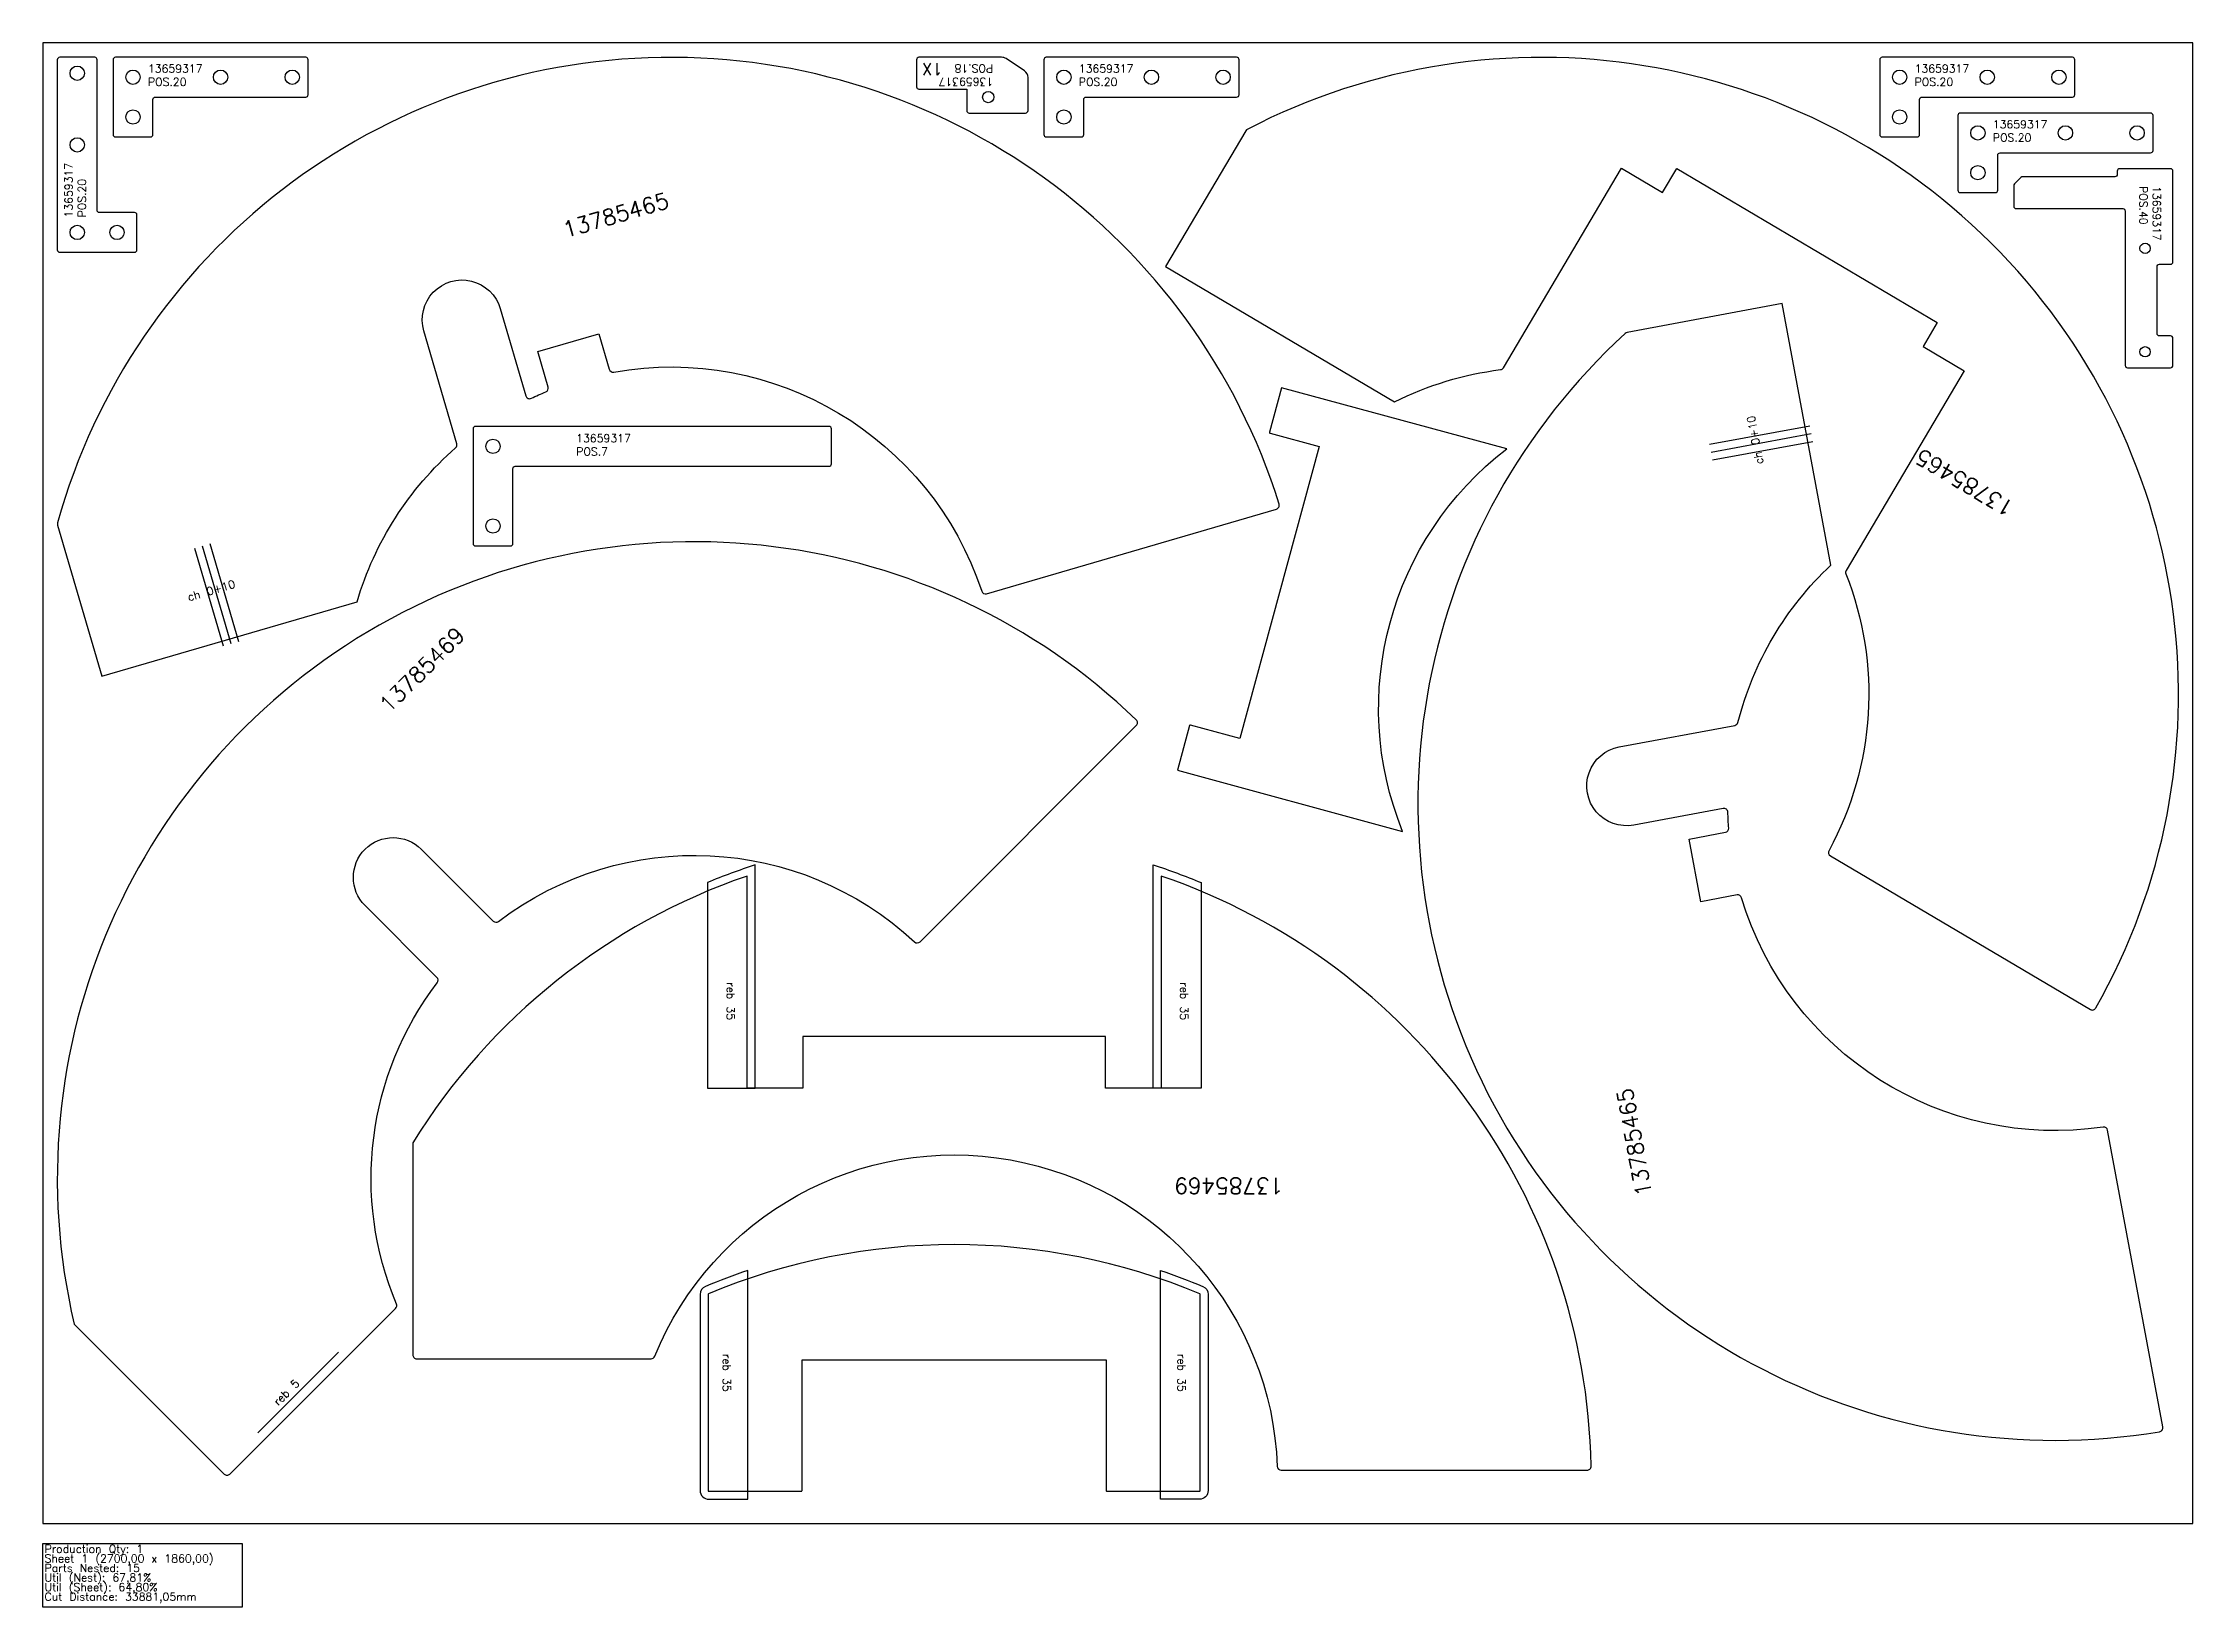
# Model space of a CAD drawing. Header units: millimetres. Extents: x 0 to 2700, y -105 to 1860.
import ezdxf

# ---------------------------------------------------------------- set-up
doc = ezdxf.new("R2010")
doc.units = ezdxf.units.MM
for name, color, linetype in [('13785465', 7, 'Continuous'), ('13785469', 7, 'Continuous'), ('Chanfro', 7, 'Continuous'), ('Des.', 7, 'Continuous'), ('Rebaixo', 7, 'Continuous'), ('sheet', 24, 'Continuous'), ('Stats', 7, 'Continuous'), ('Texto', 7, 'Continuous')]:
    doc.layers.add(name, color=color, linetype=linetype)
doc.styles.get("Standard").update_dxf_attribs({"font": 'txt.shx'})

msp = doc.modelspace()

# ---------------------------------------------------------------- linework, layer by layer
at = {"color": 6}
for points in [[(118, 1600), (118, 1644, 0.414214), (115, 1647), (71, 1647, -0.414214), (68, 1650), (68, 1839, 0.414214), (65, 1842), (21, 1842, 0.414214), (18, 1839), (18, 1600, 0.414214), (21, 1597), (115, 1597, 0.414214)], [(91, 1742), (135, 1742, 0.414214), (138, 1745), (138, 1789, -0.414214), (141, 1792), (330, 1792, 0.414214), (333, 1795), (333, 1839, 0.414214), (330, 1842), (91, 1842, 0.414214), (88, 1839), (88, 1745, 0.414214)], [(1260, 1742), (1304, 1742, 0.414214), (1307, 1745), (1307, 1789, -0.414214), (1310, 1792), (1499, 1792, 0.414214), (1502, 1795), (1502, 1839, 0.414214), (1499, 1842), (1260, 1842, 0.414214), (1257, 1839), (1257, 1745, 0.414214)], [(2309.6, 1742), (2353.6, 1742, 0.414214), (2356.6, 1745), (2356.6, 1789, -0.414214), (2359.6, 1792), (2548.6, 1792, 0.414214), (2551.6, 1795), (2551.6, 1839, 0.414214), (2548.6, 1842), (2309.6, 1842, 0.414214), (2306.6, 1839), (2306.6, 1745, 0.414214)], [(2407.8, 1672), (2451.8, 1672, 0.414214), (2454.8, 1675), (2454.8, 1719, -0.414214), (2457.8, 1722), (2646.8, 1722, 0.414214), (2649.8, 1725), (2649.8, 1769, 0.414214), (2646.8, 1772), (2407.8, 1772, 0.414214), (2404.8, 1769), (2404.8, 1675, 0.414214)], [(2474.8, 1680.8), (2474.8, 1655, 0.414214), (2477.8, 1652), (2611.8, 1652, -0.414214), (2614.8, 1649), (2614.8, 1455, 0.414214), (2617.8, 1452), (2671.8, 1452, 0.414214), (2674.8, 1455), (2674.8, 1489, 0.414214), (2671.8, 1492), (2657.8, 1492, -0.414214), (2654.8, 1495), (2654.8, 1579, -0.414214), (2657.8, 1582), (2671.8, 1582, 0.414214), (2674.8, 1585), (2674.8, 1699, 0.414214), (2671.8, 1702), (2607.8, 1702, 0.414214), (2604.8, 1699), (2604.8, 1695, -0.414214), (2601.8, 1692), (2486, 1692, 0.198912), (2483.9, 1691.1), (2475.7, 1682.9, 0.198912)], [(543.1, 1228.2), (587.1, 1228.2, 0.414214), (590.1, 1231.2), (590.1, 1325.2, -0.414214), (593.1, 1328.2), (987.1, 1328.2, 0.414214), (990.1, 1331.2), (990.1, 1375.2, 0.414214), (987.1, 1378.2), (543.1, 1378.2, 0.414214), (540.1, 1375.2), (540.1, 1231.2, 0.414214)]]:
    msp.add_lwpolyline(points, format="xyb", close=True, dxfattribs=at)
at = {"color": 2}
msp.add_lwpolyline([(1452.6, 288.5, 0.200488), (835.8, 288.5, 0.302519), (835.2, 287.6), (835.2, 41.4, 0.414214), (836.2, 40.4), (952.2, 40.4, 0.414214), (953.2, 41.4), (953.2, 205.4), (1335.2, 205.4), (1335.2, 41.4, 0.414214), (1336.2, 40.4), (1452.2, 40.4, 0.414214), (1453.2, 41.4), (1453.2, 287.6, 0.302519)], format="xyb", close=True, dxfattribs=at)
at = {"color": 6}
for centre, radius in [((43, 1822), 9), ((113, 1817), 9), ((223, 1817), 9), ((313, 1817), 9), ((1282, 1817), 9), ((1392, 1817), 9), ((1482, 1817), 9), ((2331.6, 1817), 9), ((2441.6, 1817), 9), ((2531.6, 1817), 9), ((113, 1767), 9), ((1282, 1767), 9), ((2331.6, 1767), 9), ((2429.8, 1747), 9), ((2539.8, 1747), 9), ((2629.8, 1747), 9), ((43, 1732), 9), ((2429.8, 1697), 9), ((43, 1622), 9), ((93, 1622), 9), ((2639.8, 1602), 6.5), ((2639.8, 1472), 6.5), ((565.1, 1353.2), 9), ((565.1, 1253.2), 9)]:
    msp.add_circle(centre, radius, dxfattribs=at)
at = {"layer": '13785465', "color": 6}
for points in [[(574.3, 1526.3), (606.3, 1416.7, 0.46095), (613.3, 1413.6, -0.012128), (631.5, 1421.7, 0.382813), (634.4, 1427.7), (621.4, 1472.3), (698.1, 1494.7), (711.2, 1450.1, 0.382813), (716.8, 1446.6, -0.372511), (1178.8, 1171.4, 0.403689), (1185, 1168.1), (1548.9, 1274.5, 0.419751), (1552.3, 1280.7, 0.746926), (18.2, 1257.1, 0.140055), (18.3, 1254.4), (73.8, 1064.3), (394.5, 1158, -0.142452), (518.2, 1351.4, 0.292055), (519.7, 1356.5), (478.3, 1498.2, -1)], [(2242.9, 845.5, 0.403689), (2244.7, 838.8), (2571.1, 645.7, 0.419751), (2577.9, 647.6, 0.746926), (1512.4, 1751.5, 0.140055), (1510.5, 1749.6), (1409.6, 1579.2), (1697.2, 1409, -0.085295), (1830.4, 1449.6, 0.231763), (1834, 1452), (1982.4, 1702.8), (2034, 1672.2), (2051.8, 1702.3), (2378.9, 1508.8), (2361.1, 1478.7), (2412.7, 1448.2), (2264.4, 1197.4, 0.231763), (2264, 1193.1, -0.222282)], [(1997.8, 877.4, -1.000001), (1979.5, 975.7), (2124.6, 1002.7, 0.292055), (2128.5, 1006.4, -0.142452), (2245.3, 1204), (2184.2, 1532.5), (1989.6, 1496.3, 0.140055), (1987.1, 1495.1, 0.746926), (2658, 115.3, 0.419751), (2662.1, 121.2), (2592.8, 493.9, 0.403689), (2587.2, 498, -0.372511), (2133.1, 786.2, 0.382813), (2127.4, 789.6), (2081.8, 781.1), (2067.1, 859.8), (2112.8, 868.3, 0.382813), (2116.9, 873.6, -0.012128), (2115.9, 893.5, 0.46095), (2109.9, 898.3)], [(1555.4, 1426.9), (1540.2, 1370.9, 0.414214), (1540.9, 1369.7), (1602.6, 1352.9), (1502.9, 986.2), (1441.1, 1003, 0.414214), (1439.9, 1002.3), (1424.7, 946.3), (1707.4, 869.4, -0.337405), (1838.1, 1349.9)]]:
    msp.add_lwpolyline(points, format="xyb", close=True, dxfattribs=at)
at = {"layer": '13785469', "color": 6}
msp.add_lwpolyline([(443.9, 275.7, -0.268668), (495.1, 679.4, 0.375425), (494.6, 686), (404.4, 776.3, -0.999999), (475.1, 847), (565.4, 756.7, 0.375425), (571.9, 756.2, -0.365048), (1094.4, 730.7, 0.403562), (1101.4, 730.8), (1373, 1002.4, 0.419751), (1372.9, 1009.6, 0.747623), (39.2, 250.5), (227.6, 62.1, 0.414214), (234.6, 62.1), (442.8, 270.2, 0.304987)], format="xyb", close=True, dxfattribs=at)
at = {"layer": '13785469', "color": 4}
msp.add_lwpolyline([(884.3, 546.9), (884.3, 813.4, 0.172937), (464.3, 478.3), (464.3, 211.9, 0.414214), (469.3, 206.9), (763.6, 206.9, 0.304987), (768.2, 210, -0.807997), (1550, 71.7, 0.403562), (1555, 66.9), (1939.1, 66.9, 0.419751), (1944.1, 72, 0.315075), (1404.3, 813.4), (1404.3, 546.9), (1334.3, 546.9), (1334.3, 611.9), (954.3, 611.9), (954.3, 546.9)], format="xyb", close=True, dxfattribs=at)
at = {"layer": 'Chanfro', "color": 6}
for p, q in [((2093, 1355.8), (2218.8, 1379.2)), ((2094.8, 1346), (2220.6, 1369.4)), ((2096.6, 1336.1), (2222.5, 1359.5)), ((190.3, 1225.5), (226.2, 1102.6)), ((199.9, 1228.3), (235.8, 1105.4)), ((209.5, 1231.1), (245.4, 1108.2))]:
    msp.add_line(p, q, dxfattribs=at)
at = {"layer": 'Des.', "color": 6}
msp.add_lwpolyline([(1160, 1775, 0.414214), (1163, 1772), (1234, 1772, 0.414214), (1237, 1775), (1237, 1816.6, 0.250765), (1232.5, 1825), (1209.5, 1840.3, 0.148069), (1203.9, 1842), (1100, 1842, 0.414214), (1097, 1839), (1097, 1805, 0.414214), (1100, 1802), (1160, 1802)], format="xyb", close=True, dxfattribs=at)
msp.add_circle((1187, 1792), 7, dxfattribs=at)
at = {"layer": 'Rebaixo', "color": 6}
msp.add_line((371, 215.1), (269.7, 113.9), dxfattribs=at)
at = {"layer": 'Rebaixo', "color": 4}
for points in [[(834.3, 805.2), (834.3, 546.9), (894.3, 546.9), (894.3, 827.3, 0.019745)], [(1454.3, 805.2), (1454.3, 546.9), (1394.3, 546.9), (1394.3, 827.3, -0.019745)]]:
    msp.add_lwpolyline(points, format="xyb", close=True, dxfattribs=at)
at = {"layer": 'Rebaixo', "color": 2}
for points in [[(885.2, 317.8, 0.017567), (832, 297.8, 0.302519), (825.2, 287.6), (825.2, 41.4, 0.414214), (836.2, 30.4), (885.2, 30.4)], [(1403.2, 317.8, -0.017567), (1456.5, 297.8, -0.302519), (1463.2, 287.6), (1463.2, 41.4, -0.414214), (1452.2, 30.4), (1403.2, 30.4)]]:
    msp.add_lwpolyline(points, format="xyb", close=True, dxfattribs=at)
at = {"layer": 'sheet', "color": 7}
msp.add_lwpolyline([(0, 0), (2700, 0), (2700, 1860), (0, 1860)], close=True, dxfattribs=at)
at = {"layer": 'Stats', "color": 151}
msp.add_lwpolyline([(0, -25), (250, -25), (250, -105), (0, -105), (0, -25)], close=True, dxfattribs=at)

# ---------------------------------------------------------------- texts
at = {"layer": 'Chanfro', "color": 6, "char_height": 10, "width": 70.655}
for insert, attachment_point, rotation in [((2150.8, 1329.9), 1, 100.5255), ((239.6, 1185.6), 3, 16.2862)]:
    msp.add_mtext('ch 0+10', dxfattribs=dict(at, insert=insert, attachment_point=attachment_point, rotation=rotation))
at = {"layer": 'Rebaixo', "color": 4, "char_height": 10, "attachment_point": 1, "rotation": 270}
for insert in [(868.6, 679.9), (1438.2, 679.9)]:
    msp.add_mtext_dynamic_manual_height_columns('reb 35', width=59.097, gutter_width=12.5, heights=[0], dxfattribs=dict(at, insert=insert))
at = {"layer": 'Rebaixo', "color": 2, "char_height": 10, "rotation": 270}
for insert, attachment_point in [((853.6, 213), 7), ((1434.8, 213), 1)]:
    msp.add_mtext_dynamic_manual_height_columns('reb 35', width=59.097, gutter_width=12.5, heights=[0], dxfattribs=dict(at, insert=insert, attachment_point=attachment_point))
at = {"layer": 'Rebaixo', "color": 6, "insert": (315.9, 181.9), "char_height": 10, "width": 91.29, "attachment_point": 3, "rotation": 45}
msp.add_mtext('reb 5', dxfattribs=at)
at = {"layer": 'Stats', "color": 60}
for s, p in [('Production Qty: 1', (2, -37)), ('Sheet 1 (2700,00 x 1860,00)', (2, -49)), ('Parts Nested: 15', (2, -61)), ('Util (Nest): 67,81%', (2, -73)), ('Util (Sheet): 64,80%', (2, -85)), ('Cut Distance: 33881,05mm', (2, -97))]:
    msp.add_text(s, height=10, dxfattribs=at).set_placement(p)
at = {"layer": 'Texto', "color": 6, "char_height": 10, "width": 171.219, "attachment_point": 1}
for s, insert in [('13659317 \\PPOS.20', (131.8, 1832.8)), ('13659317 \\PPOS.20', (1300.8, 1832.8)), ('13659317 \\PPOS.20', (2350.4, 1832.8)), ('13659317 \\PPOS.20', (2448.6, 1762.8)), ('13659317 \\PPOS.7', (669.6, 1368.4))]:
    msp.add_mtext(s, dxfattribs=dict(at, insert=insert))
at = {"layer": 'Texto', "color": 6, "attachment_point": 1}
for s, insert, char_height, width, rotation in [('1X', (1129.8, 1819.5), 15, 44.144, 180), ('13659317 \\PPOS.18', (1193.2, 1806.3), 10, 171.219, 180), ('13659317 \\PPOS.20', (27.2, 1640.8), 10, 171.219, 90), ('13659317 \\PPOS.40', (2659.4, 1680.2), 10, 171.219, 270), ('13785465', (650.7, 1634.2), 20, 327.469, 16.2862), ('13785465', (2467.1, 1264.1), 20, 327.469, 149.3914), ('13785469', (420.4, 1031.2), 20, 431.733, 45), ('13785465', (2001, 409.6), 20, 327.469, 100.5255)]:
    msp.add_mtext(s, dxfattribs=dict(at, insert=insert, char_height=char_height, width=width, rotation=rotation))
at = {"layer": 'Texto', "color": 4, "insert": (1557.8, 414.1), "char_height": 20, "width": 431.733, "attachment_point": 1, "rotation": 180}
msp.add_mtext('13785469', dxfattribs=at)

doc.saveas('drawing.dxf')
